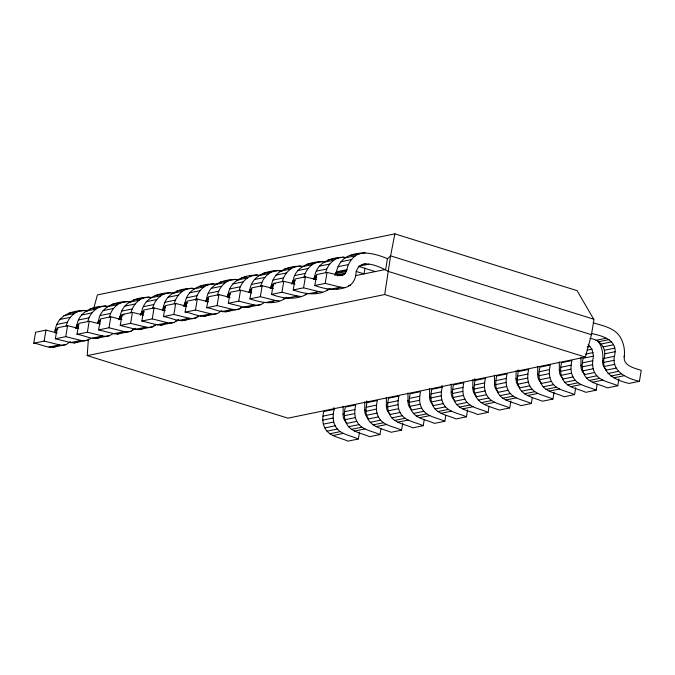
<?xml version="1.0" encoding="UTF-8"?>
<svg xmlns="http://www.w3.org/2000/svg" width="675" height="675" viewBox="0 0 675 675"><rect width="100%" height="100%" fill="white"/><g stroke="black" fill="none" stroke-linecap="round" stroke-linejoin="round"><path stroke-width="1.01" d="M359.522 432.042L358.349 439.012L347.971 441.138C340.065 437.425 329.138 436.674 324.802 427.908C322.135 422.837 322.481 416.956 323.696 411.522L334.074 409.396L333.88 407.616M358.349 439.012C350.443 435.299 339.517 434.54 335.18 425.782C332.513 420.702 332.859 414.821 334.074 409.396M379.974 434.573L369.596 436.7C361.69 432.987 350.764 432.236 346.427 423.47C343.761 418.39 344.098 412.518 345.322 407.084L355.7 404.958C354.476 410.383 354.139 416.264 356.805 421.343C361.133 430.102 372.068 430.861 379.974 434.573L380.97 428.6M402.756 423.157L401.591 430.135L391.213 432.262C382.084 428.726 369.157 426.617 366.584 415.268C364.964 410.493 367.082 405.65 366.744 400.866M401.591 430.135C393.685 426.423 382.759 425.663 378.422 416.905C375.756 411.826 376.093 405.945 377.317 400.52L366.938 402.646M423.217 425.697L412.838 427.823C404.924 424.111 393.998 423.36 389.669 414.593C387.003 409.514 387.34 403.633 388.564 398.208L398.942 396.073C397.718 401.507 397.381 407.388 400.047 412.467C404.376 421.225 415.302 421.985 423.217 425.697L424.212 419.715M444.833 421.259L434.455 423.385C426.549 419.673 415.623 418.922 411.286 410.155C408.62 405.076 408.957 399.195 410.181 393.77L420.559 391.635C419.335 397.069 418.998 402.95 421.664 408.029C426.001 416.787 436.928 417.547 444.833 421.259L445.837 415.277M467.623 409.843L466.45 416.821L456.072 418.947C448.166 415.235 437.24 414.484 432.903 405.717C430.237 400.638 430.582 394.757 431.798 389.332L442.176 387.197L441.99 385.417M466.45 416.821C458.544 413.1 447.618 412.349 443.281 403.582C440.615 398.512 440.961 392.631 442.176 387.197M488.076 412.374L477.697 414.509C469.792 410.797 458.865 410.037 454.528 401.279C451.862 396.2 452.199 390.319 453.423 384.893L463.801 382.759C462.577 388.192 462.24 394.065 464.906 399.144C469.243 407.911 480.17 408.662 488.076 412.374L489.071 406.401M510.865 400.967L509.693 407.936L499.314 410.071C490.185 406.536 477.259 404.418 474.685 393.078C473.065 388.294 475.183 383.451 474.846 378.675M509.693 407.936C501.787 404.224 490.86 403.473 486.523 394.706C483.857 389.627 484.194 383.754 485.418 378.321L475.04 380.455M531.318 403.498L520.94 405.633C513.025 401.92 502.099 401.161 497.77 392.403C495.104 387.323 495.442 381.442 496.665 376.017L507.043 373.882C505.82 379.316 505.482 385.189 508.148 390.268C512.477 399.035 523.403 399.786 531.318 403.498L532.313 397.524M554.099 392.091L552.935 399.06L542.557 401.195C533.427 397.659 520.492 395.542 517.928 384.202C516.308 379.418 518.425 374.574 518.088 369.799M552.935 399.06C545.029 395.348 534.102 394.597 529.765 385.83C527.099 380.751 527.437 374.87 528.66 369.444L518.282 371.571M574.552 394.622L564.182 396.757C556.267 393.044 545.341 392.285 541.004 383.527C538.346 378.447 538.684 372.566 539.899 367.132L550.277 365.006C549.062 370.432 548.716 376.312 551.382 381.392C555.719 390.158 566.646 390.909 574.552 394.622L575.724 387.652M596.177 390.184L585.799 392.318C577.893 388.598 566.966 387.847 562.629 379.08C559.963 374.009 560.301 368.128 561.524 362.694L571.902 360.568C570.679 365.993 570.341 371.874 573.008 376.954C577.344 385.712 588.271 386.471 596.177 390.184L597.173 384.21M618.967 378.776L617.794 385.746L607.416 387.872C599.51 384.159 588.583 383.408 584.246 374.642C581.58 369.562 581.917 363.69 583.141 358.256L593.519 356.13L591.941 349.203L588.17 344.604M617.794 385.746C609.888 382.033 598.961 381.274 594.624 372.516C591.958 367.436 592.296 361.555 593.519 356.13M593.165 322.819C603.391 325.907 615.811 328.067 621.093 338.656C623.97 344.267 625.067 350.612 624.206 356.856L624.316 356.189C622.696 365.816 634.601 368.17 641.25 370.347L639.419 381.308L629.041 383.434C616.739 380.658 601.163 373.781 603.99 358.442C607.399 348.882 599.695 339.171 589.958 338.479M639.419 381.308C627.117 378.523 611.542 371.655 614.368 356.307C618.84 340.774 603.636 335.88 591.367 333.56M93.555 309.167L97.394 294.924L394.85 233.862L577.083 290.647L593.958 319.638L591.435 334.707L585.394 357.092L287.947 418.163L87.244 355.615L88.358 338.985M87.244 355.615L384.699 294.545L390.589 255.876L394.85 233.862M57.324 345.853C49.815 349.971 41.377 343.955 33.75 343.221L35.581 332.26L45.959 330.134L57.105 332.902M33.75 343.221L44.128 341.086L45.959 330.134M57.122 329.822L55.232 330.21L55.342 329.543L58.177 328.961M77.439 342.242L74.115 342.925L70.689 342.588L55.367 338.782L57.206 327.822L67.584 325.696L78.73 328.463M55.367 338.782L65.745 336.648L67.584 325.696M78.848 324.717L76.967 325.105L75.786 328.042M100.567 336.977C93.057 341.094 84.62 335.078 76.992 334.344L78.823 323.384L89.201 321.258L100.347 324.025M76.992 334.344L87.37 332.21L89.201 321.258M100.474 320.279L98.584 320.659L97.411 323.603M120.682 333.366L117.349 334.041L113.932 333.703L98.609 329.906L100.448 318.946L110.818 316.82L121.972 319.587M98.609 329.906L108.987 327.772L110.818 316.82M122.091 315.832L120.201 316.221L119.028 319.165M142.298 328.927L138.974 329.602L135.548 329.265L120.234 325.468L122.065 314.508L132.443 312.373L143.589 315.149M120.234 325.468L130.613 323.333L132.443 312.373M143.707 311.394L141.826 311.782L140.645 314.727M163.915 324.489L160.591 325.164L157.174 324.827L141.851 321.022L143.682 310.07L154.06 307.935L165.206 310.702M141.851 321.022L152.229 318.895L154.06 307.935M165.223 307.623L163.333 308.011L163.443 307.344L165.333 306.956M187.802 318.802C180.217 323.679 171.307 317.402 163.468 316.583L165.307 305.632L175.686 303.497L186.832 306.264M163.468 316.583L173.846 314.457L175.686 303.497M187.785 302.991L184.95 303.573L185.068 302.906L186.95 302.518M208.668 314.778C201.158 318.904 192.721 312.879 185.093 312.145L186.924 301.193L197.303 299.059L208.448 301.826M185.093 312.145L195.472 310.019L197.303 299.059M208.457 298.747L206.575 299.135L206.685 298.468L208.575 298.08M230.285 310.34C222.775 314.457 214.338 308.441 206.71 307.707L208.55 296.755L218.928 294.621L230.074 297.388M206.71 307.707L217.088 305.581L218.928 294.621M230.082 294.308L228.192 294.697L228.302 294.03L230.192 293.642M250.4 306.728L247.075 307.412L243.65 307.074L228.336 303.269L230.167 292.317L240.545 290.183L251.691 292.95M228.336 303.269L238.714 301.143L240.545 290.183M251.809 289.204L249.927 289.592L248.746 292.528M286.673 297.245C276.413 305.556 261.419 302.923 249.953 298.831L251.783 287.871L262.162 285.744L273.308 288.512M249.953 298.831L260.331 296.696L262.162 285.744M273.434 284.766L271.544 285.154L270.371 288.09M305.142 294.452L307.032 294.064C295.996 300.383 282.994 298.637 271.578 294.393L273.409 283.433L283.787 281.306L294.933 284.074M271.578 294.393L281.948 292.258L283.787 281.306M291.988 283.652L293.169 280.716L295.051 280.327M329.906 288.368C319.655 296.679 304.661 294.047 293.195 289.955L295.026 278.994L305.404 276.868L316.55 279.636M293.195 289.955L303.573 287.82L305.404 276.868M316.676 275.889L314.786 276.277L313.613 279.214M591.435 334.707L388.007 271.316C378.034 265.545 356.636 256.357 355.708 275.704C354.848 280.488 351.894 285.01 347.262 286.841C336.42 291.178 325.468 289.305 314.812 285.517L316.651 274.556L327.029 272.43L340.9 275.619M314.812 285.517L325.19 283.382L327.029 272.43M337.416 271.384L336.344 272.54L336.403 271.831L346.781 269.705L346.672 270.371L336.293 272.498L335.23 274.776M365.023 268.034L364.036 273.89L356.071 271.409M593.696 319.174L390.589 255.876L387.458 258.711L385.661 269.452L355.548 275.636M55.342 329.543L54.81 331.408L56.692 331.02M75.499 328.582L76.967 325.105M98.584 320.659L98.052 322.532L99.934 322.144M120.201 316.221L119.669 318.094L121.559 317.706M140.366 315.267L141.826 311.782M163.443 307.344L162.911 309.209L164.793 308.829M183.6 306.391L185.068 302.906M206.685 298.468L206.153 300.333L208.035 299.945M228.302 294.03L227.77 295.895L229.66 295.507M249.927 289.592L249.387 291.457L251.277 291.068M271.544 285.154L271.012 287.018L272.894 286.63M291.71 284.192L293.169 280.716M314.786 276.277L314.255 278.142L316.136 277.754M334.943 275.316L336.403 271.831M340.673 275.662C343.879 275.518 346.317 272.759 346.781 269.705M55.232 330.21C57.029 314.727 74.351 309.327 87.691 310.871M66.167 326.152C67.567 319.393 72.428 313.495 78.95 311.133M109.308 306.425C95.968 304.889 78.646 310.289 76.849 325.772L78.739 325.384M87.792 321.713C89.184 314.955 94.044 309.057 100.575 306.695M130.933 301.987C117.585 300.442 100.263 305.851 98.474 321.325L100.356 320.946M109.409 317.275C110.81 310.517 115.67 304.619 122.192 302.257M151.664 297.413C138.527 296.325 121.821 301.7 120.091 316.887L121.981 316.499M131.034 312.829C132.427 306.079 137.287 300.173 143.809 297.818M174.167 293.11C160.827 291.566 143.505 296.975 141.716 312.449L144.543 311.867M152.651 308.391C154.043 301.641 158.912 295.734 165.434 293.38M163.333 308.011C165.063 292.823 181.769 287.44 194.906 288.537M174.268 303.952C175.669 297.202 180.529 291.296 187.051 288.934M184.95 303.573C186.747 288.09 204.069 282.69 217.409 284.234M195.615 300.476C196.957 293.389 201.766 286.951 208.676 284.496M206.575 299.135C208.364 283.652 225.686 278.252 239.034 279.796M217.51 295.076C218.911 288.326 223.771 282.42 230.293 280.058M228.192 294.697C229.989 279.214 247.312 273.814 260.651 275.358M239.136 290.638C240.528 283.888 245.388 277.982 251.91 275.619M282.268 270.92C268.928 269.376 251.606 274.776 249.817 290.258L251.699 289.87M260.752 286.2C262.145 279.45 267.013 273.544 273.535 271.181M303.007 266.338C289.87 265.25 273.164 270.624 271.434 285.82L273.324 285.432M282.369 281.762C283.77 275.003 288.63 269.106 295.152 266.743M294.941 280.994L293.051 281.382C294.789 266.186 311.487 260.812 324.633 261.9M303.995 277.324C305.387 270.565 310.255 264.668 316.777 262.305M346.25 257.462C333.113 256.373 316.406 261.748 314.677 276.944L316.558 276.556M325.612 272.886C327.012 266.127 331.872 260.229 338.394 257.867M336.293 272.498C337.627 265.089 342.335 258.103 349.642 255.555C362.365 250.661 375.308 253.496 387.458 258.711M346.672 270.371C348.005 262.955 352.713 255.977 360.02 253.429M162.27 310.289L164.455 306.889M183.887 305.851L185.001 303.615M205.512 301.413L207.689 298.012M227.129 296.975L228.243 294.739M293.102 281.424L294.173 280.26M70.47 341.634L66.192 344.554L52.49 347.363M117.349 334.041L131.06 331.231L135.329 328.32M160.591 325.164L174.293 322.355L178.571 319.435M221.805 310.559L217.536 313.478L203.833 316.288M74.115 342.925L87.817 340.107L90.83 338.453M95.732 338.487L109.434 335.669L112.447 334.015M138.974 329.602L152.677 326.793L155.689 325.139L153.807 325.527M182.216 320.726L195.919 317.917L198.931 316.263L197.041 316.651M225.458 311.85L239.161 309.04L242.173 307.387L240.283 307.775M247.075 307.412L260.778 304.602L263.79 302.948M272.017 302.29L273.527 301.463M315.259 293.414L316.769 292.587M336.884 288.976L339.145 287.736M74.722 312.255L84.156 310.323M105.772 305.876L90.197 308.821M117.965 303.379L127.398 301.438M133.431 299.945L149.015 297M160.262 294.697L170.64 292.562M192.257 288.124L176.673 291.068M203.496 285.82L213.874 283.686M226.066 281.188L235.499 279.248M249.573 276.362L257.116 274.809M269.308 272.303L278.741 270.371M300.358 265.933L284.774 268.878M311.605 263.621L321.975 261.495M343.6 257.057L328.016 259.993M354.839 254.745L365.217 252.61M63.821 315.655L74.199 313.521M85.438 311.217L95.816 309.082M107.063 306.779L117.442 304.644M128.68 302.341L139.058 300.206M150.306 297.894L160.684 295.768M171.922 293.456L182.301 291.33M193.539 289.018L203.918 286.892M215.165 284.58L225.543 282.454M236.782 280.142L247.16 278.016M258.407 275.704L268.785 273.569M280.024 271.266L290.402 269.131M301.649 266.827L312.019 264.693M323.266 262.389L333.644 260.255M344.883 257.951L355.261 255.817M59.847 319.461L70.225 317.334M81.464 315.023L91.842 312.888M103.089 310.584L113.459 308.45M124.706 306.146L135.084 304.012M146.323 301.708L156.701 299.573M167.948 297.27L178.327 295.135M189.565 292.832L199.943 290.697M211.191 288.385L221.569 286.259M232.808 283.947L243.186 281.821M254.424 279.509L264.802 277.383M276.05 275.071L286.428 272.945M297.667 270.633L308.045 268.507M319.292 266.195L329.67 264.06M340.909 261.757L351.287 259.622M56.911 324.422L67.289 322.296M78.536 319.984L88.914 317.858M100.153 315.546L110.531 313.419M121.778 311.108L132.157 308.981M143.395 306.669L153.773 304.535M165.021 302.231L175.39 300.097M186.637 297.793L197.016 295.658M208.254 293.355L218.632 291.22M229.88 288.917L240.258 286.782M251.497 284.479L261.875 282.344M273.122 280.032L283.5 277.906M294.739 275.594L305.117 273.468M316.356 271.156L326.734 269.03M337.981 266.718L348.359 264.592M361.927 264.507L365.707 263.739M359.286 266.11L368.727 264.178M76.427 326.97L78.317 326.582M141.286 313.656L143.176 313.267M184.528 304.771L186.418 304.383M292.629 282.58L294.519 282.192M335.872 273.704L346.25 271.569M54.827 332.826L56.708 332.438M76.444 328.387L78.334 327.999M118.741 319.705L121.576 319.123M162.928 310.635L164.81 310.247M184.545 306.197L186.435 305.809M206.17 301.759L208.052 301.371M227.787 297.321L229.677 296.933M270.084 288.63L272.919 288.056M314.272 279.56L316.153 279.172M335.888 275.122L345.322 273.189M337.466 275.805L344.064 274.447M49.072 347.026L59.451 344.891L62.868 345.229L66.192 344.554M70.689 342.588L81.067 340.453L84.493 340.791L87.817 340.107M92.306 338.15L102.684 336.015L106.11 336.352L109.434 335.669M113.932 333.703L124.31 331.577L127.727 331.914L131.06 331.231M132.182 329.965L134.072 329.577M135.548 329.265L145.927 327.139L149.352 327.476L152.677 326.793M157.174 324.827L167.552 322.701L170.969 323.038L174.293 322.355M175.424 321.089L177.314 320.701M178.791 320.389L189.169 318.262L192.594 318.6L195.919 317.917M200.407 315.951L210.786 313.824L214.211 314.162L217.536 313.478M222.033 311.512L232.411 309.386L235.828 309.715L239.161 309.04M243.65 307.074L254.028 304.94L257.453 305.277L260.778 304.602M265.275 302.636L275.653 300.502L279.07 300.839M283.525 298.89L285.415 298.51M286.892 298.198L297.27 296.063L300.696 296.401M308.509 293.76L318.887 291.625L322.312 291.963M326.767 290.014L328.657 289.626M330.134 289.322L340.512 287.187L343.938 287.525M348.384 285.576L350.274 285.188M595.932 340.343L606.31 338.217M598.792 341.736L609.171 339.609M587.199 346.866L590.034 346.283M601.273 343.98L611.651 341.845M587.225 350.173L591.941 349.203M603.188 346.891L613.558 344.765M585.588 354.122L593.139 352.569M604.378 350.257L614.756 348.131M604.766 353.818L615.144 351.692M322.928 416.146L333.307 414.011M344.545 411.708L354.923 409.573M366.171 407.27L376.549 405.135M387.788 402.832L398.166 400.697M409.404 398.385L419.782 396.259M431.03 393.947L441.408 391.821M452.647 389.509L463.025 387.382M474.272 385.071L484.65 382.944M495.889 380.632L506.267 378.506M517.506 376.194L527.884 374.06M539.131 371.756L549.509 369.622M560.748 367.318L571.126 365.183M582.373 362.88L592.751 360.745M603.99 358.442L614.368 356.307M322.701 420.145L333.079 418.011M344.326 415.707L354.704 413.573M365.943 411.261L376.321 409.134M387.568 406.823L397.946 404.696M409.185 402.384L419.563 400.258M430.802 397.946L441.18 395.82M452.427 393.508L462.805 391.382M474.044 389.07L484.422 386.935M495.669 384.632L506.048 382.497M517.286 380.194L527.664 378.059M538.903 375.756L549.281 373.621M560.528 371.317L570.907 369.183M582.145 366.879L592.523 364.745M603.771 362.433L614.149 360.307M323.342 424.153L333.72 422.018M344.967 419.715L355.345 417.58M366.584 415.268L376.962 413.142M388.201 410.83L398.579 408.704M409.826 406.392L420.204 404.266M431.443 401.954L441.821 399.828M453.068 397.516L463.447 395.39M474.685 393.078L485.063 390.943M496.302 388.64L506.68 386.505M517.928 384.202L528.306 382.067M539.544 379.763L549.923 377.629M561.17 375.325L571.548 373.191M582.787 370.887L593.165 368.752M604.403 366.441L614.782 364.314M324.802 427.908L335.18 425.782M346.427 423.47L356.805 421.343M368.044 419.032L378.422 416.905M389.669 414.593L400.047 412.467M411.286 410.155L421.664 408.029M432.903 405.717L443.281 403.582M454.528 401.279L464.906 399.144M476.145 396.841L486.523 394.706M497.77 392.403L508.148 390.268M519.387 387.965L529.765 385.83M541.004 383.527L551.382 381.392M562.629 379.08L573.008 376.954M584.246 374.642L594.624 372.516M605.872 370.204L616.25 368.077M326.995 431.19L337.373 429.055M348.612 426.752L358.99 424.617M370.238 422.314L380.616 420.179M391.854 417.876L402.233 415.741M413.48 413.429L423.849 411.303M435.097 408.991L445.475 406.865M456.713 404.553L467.092 402.427M478.339 400.115L488.717 397.988M499.956 395.677L510.334 393.55M521.581 391.238L531.959 389.104M543.198 386.8L553.576 384.666M564.815 382.362L575.193 380.227M586.44 377.924L596.818 375.789M608.057 373.486L618.435 371.351M329.771 433.772L340.149 431.637M351.397 429.334L361.775 427.199M373.013 424.896L383.392 422.761M394.63 420.457L405.008 418.323M416.256 416.011L426.634 413.885M437.873 411.573L448.251 409.447M459.498 407.135L469.876 405.008M481.115 402.697L491.493 400.57M502.74 398.258L513.11 396.132M524.357 393.82L534.735 391.694M545.974 389.382L556.352 387.248M567.599 384.944L577.977 382.809M589.216 380.506L599.594 378.371M610.841 376.068L621.219 373.933M332.961 435.493L343.339 433.367M354.586 431.055L364.964 428.929M376.203 426.617L386.581 424.482M397.828 422.179L408.206 420.044M419.445 417.741L429.823 415.606M441.062 413.302L451.44 411.168M462.687 408.864L473.065 406.73M484.304 404.426L494.682 402.292M505.929 399.98L516.308 397.853M527.546 395.542L537.924 393.415M549.172 391.103L559.541 388.977M570.788 386.665L581.167 384.539M592.405 382.227L602.783 380.101M614.031 377.789L624.409 375.654M349.642 255.555L353.801 254.905M306.399 264.431L310.559 263.782M263.157 273.316L268.363 272.498M241.54 277.754L246.738 276.936M219.915 282.192L225.121 281.374M199.336 286.47L202.458 285.981M155.056 295.507L159.216 294.857M111.814 304.383L117.02 303.573M68.572 313.259L73.778 312.449M138.637 299.135L140.408 299.405M325.19 283.382L340.512 287.187M303.573 287.82L318.887 291.625M273.409 283.433L275.434 283.939M281.948 292.258L297.27 296.063M260.331 296.696L275.653 300.502M238.714 301.143L254.028 304.94M217.088 305.581L232.411 309.386M195.472 310.019L210.786 313.824M173.846 314.457L189.169 318.262M152.229 318.895L167.552 322.701M122.065 314.508L124.09 315.014M130.613 323.333L145.927 327.139M108.987 327.772L124.31 331.577M87.37 332.21L102.684 336.015M65.745 336.648L81.067 340.453M44.128 341.086L59.451 344.891M358.349 266.304L375.283 271.586M384.699 294.545L585.394 357.092M606.116 369.444C603.45 367.419 602.201 363.901 602.699 360.627L602.581 361.294C603.492 354.139 602.167 346.427 597.712 340.613M584.499 373.882C581.825 371.858 580.584 368.348 581.074 365.065L580.964 365.732L580.93 357.463M562.874 378.321C560.208 376.296 558.959 372.786 559.457 369.512L559.347 370.178L559.313 361.901M541.257 382.759C538.591 380.742 537.342 377.224 537.832 373.95L537.722 374.617L537.688 366.339M519.64 387.197C516.966 385.18 515.725 381.662 516.215 378.388L516.105 379.055L516.071 370.777M498.015 391.635C495.349 389.618 494.1 386.1 494.598 382.826L494.48 383.493L494.454 375.216M476.398 396.073C473.723 394.057 472.483 390.538 472.972 387.264L472.863 387.931L472.829 379.654M454.773 400.52C452.107 398.495 450.858 394.976 451.356 391.702L451.237 392.369L451.212 384.092M433.156 404.958C430.49 402.933 429.241 399.414 429.73 396.141L429.621 396.807L429.587 388.53M411.539 409.396C408.864 407.371 407.624 403.852 408.113 400.579L408.004 401.245L407.97 392.968M389.914 413.834C387.248 411.809 385.999 408.291 386.488 405.017L386.378 405.683L386.353 397.415M368.297 418.272C365.622 416.247 364.382 412.729 364.871 409.455L364.762 410.122L364.728 401.853M346.672 422.71C344.005 420.685 342.757 417.175 343.254 413.893L343.136 414.56L343.111 406.291"/></g></svg>
